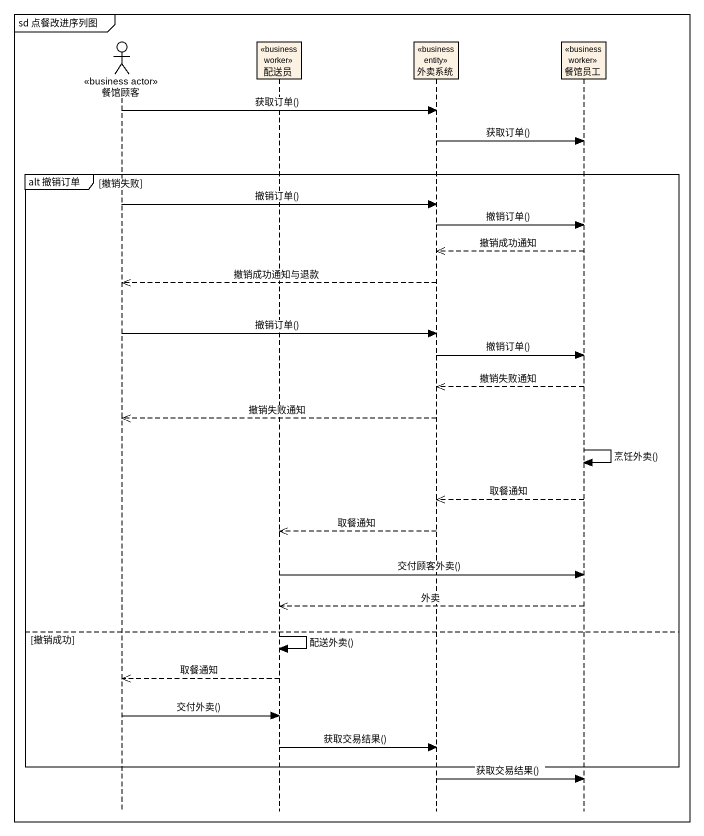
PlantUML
@startuml
mainframe sd 点餐改进序列图
hide footbox
actor 餐馆顾客 <<business actor>>
participant 配送员 <<business worker>>
participant 外卖系统 <<business entity>>
participant 餐馆员工 <<business worker>>

餐馆顾客 -> 外卖系统 : 获取订单()
外卖系统 -> 餐馆员工 : 获取订单()
group alt 撤销订单 [撤销失败]
  餐馆顾客 -> 外卖系统 : 撤销订单()
  外卖系统 -> 餐馆员工 : 撤销订单()
  餐馆员工 -->> 外卖系统 : 撤销成功通知
  外卖系统 -->> 餐馆顾客 : 撤销成功通知与退款
  餐馆顾客 -> 外卖系统 : 撤销订单()
  外卖系统 -> 餐馆员工 : 撤销订单()
  餐馆员工 -->> 外卖系统 : 撤销失败通知
  外卖系统 -->> 餐馆顾客 : 撤销失败通知
  餐馆员工 -> 餐馆员工 : 烹饪外卖()
  餐馆员工 -->> 外卖系统 : 取餐通知
  外卖系统 -->> 配送员 : 取餐通知
  配送员 -> 餐馆员工 : 交付顾客外卖()
  餐馆员工 -->> 配送员 : 外卖
else 撤销成功
  配送员 -> 配送员 : 配送外卖()
  配送员 -->> 餐馆顾客 : 取餐通知
  餐馆顾客 -> 配送员 : 交付外卖()
  配送员 -> 外卖系统 : 获取交易结果()
end
外卖系统 -> 餐馆员工 : 获取交易结果()
@enduml
